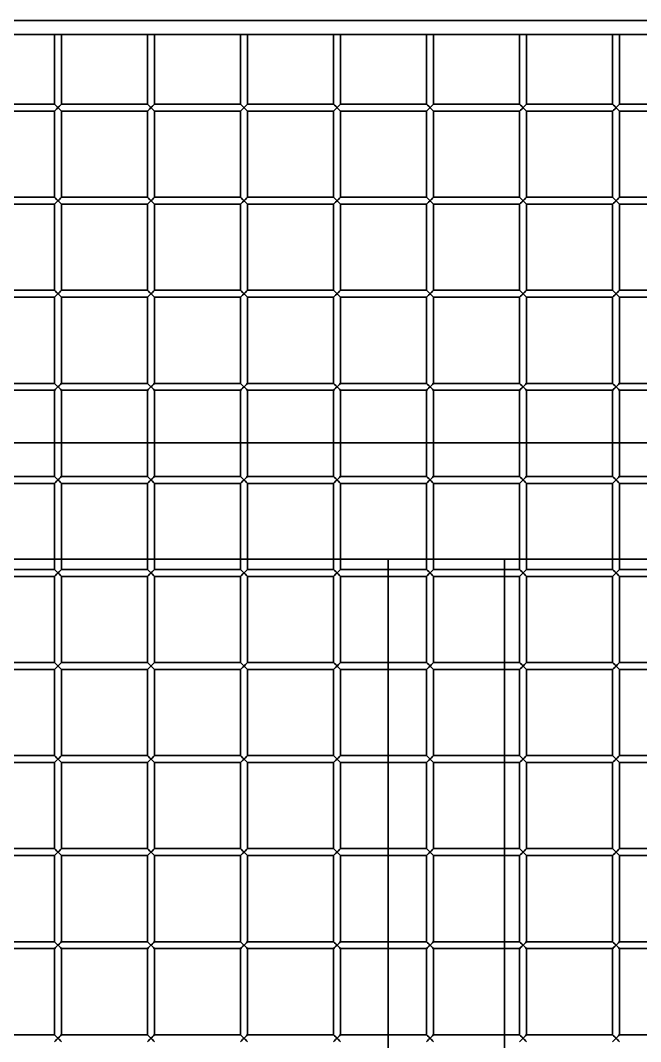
# Model space of a CAD drawing. Header units: millimetres. Extents: x 32496 to 166256, y 3504 to 23939.
# Drawn here: x 72366.8 to 72633.5, y 13026.7 to 13465.7 of the extents above; entities that cross this region are included whole.
import ezdxf

# ---------------------------------------------------------------- set-up
doc = ezdxf.new("R2010")
doc.units = ezdxf.units.MM
doc.layers.get('0').update_dxf_attribs({"lineweight": 35})

# ---------------------------------------------------------------- blocks, each defined once
blk = doc.blocks.new('DRGTJHYTHRTTR')
at = {"color": 7, "linetype": 'Continuous'}
for p, q in [((60371.04, -49682.69), (46149.04, -49682.69)), ((60371.04, -49732.69), (53249.04, -49732.69)), ((54604.04, -50285.69), (54604.04, -49732.69)), ((54654.04, -50285.69), (54654.04, -49732.69))]:
    blk.add_line(p, q, dxfattribs=at)
blk = doc.blocks.new('8-1250')
at = {"linetype": 'Continuous'}
for p, q in [((-300.63, -33505.79), (-926.63, -33505.79)), ((-926.63, -33511.79), (-300.63, -33511.79)), ((-664.63, -33511.79), (-664.63, -33541.79)), ((-661.63, -33511.79), (-661.63, -33541.79)), ((-624.63, -33511.79), (-624.63, -33541.79)), ((-621.63, -33511.79), (-621.63, -33541.79)), ((-584.63, -33511.79), (-584.63, -33541.79)), ((-581.63, -33511.79), (-581.63, -33541.79)), ((-544.63, -33511.79), (-544.63, -33541.79)), ((-541.63, -33511.79), (-541.63, -33541.79)), ((-504.63, -33511.79), (-504.63, -33541.79)), ((-501.63, -33511.79), (-501.63, -33541.79)), ((-464.63, -33511.79), (-464.63, -33541.79)), ((-461.63, -33511.79), (-461.63, -33541.79)), ((-424.63, -33511.79), (-424.63, -33541.79)), ((-421.63, -33511.79), (-421.63, -33541.79)), ((-701.63, -33541.79), (-664.63, -33541.79)), ((-664.63, -33541.79), (-661.63, -33544.79)), ((-664.63, -33544.79), (-661.63, -33541.79)), ((-661.63, -33541.79), (-624.63, -33541.79)), ((-624.63, -33541.79), (-621.63, -33544.79)), ((-624.63, -33544.79), (-621.63, -33541.79)), ((-621.63, -33541.79), (-584.63, -33541.79)), ((-584.63, -33541.79), (-581.63, -33544.79)), ((-584.63, -33544.79), (-581.63, -33541.79)), ((-581.63, -33541.79), (-544.63, -33541.79)), ((-544.63, -33541.79), (-541.63, -33544.79)), ((-544.63, -33544.79), (-541.63, -33541.79)), ((-541.63, -33541.79), (-504.63, -33541.79)), ((-504.63, -33541.79), (-501.63, -33544.79)), ((-504.63, -33544.79), (-501.63, -33541.79)), ((-501.63, -33541.79), (-464.63, -33541.79)), ((-464.63, -33544.79), (-461.63, -33541.79)), ((-464.63, -33541.79), (-461.63, -33544.79)), ((-461.63, -33541.79), (-424.63, -33541.79)), ((-424.63, -33544.79), (-421.63, -33541.79)), ((-424.63, -33541.79), (-421.63, -33544.79)), ((-421.63, -33541.79), (-384.63, -33541.79)), ((-701.63, -33544.79), (-664.63, -33544.79)), ((-664.63, -33544.79), (-664.63, -33581.79)), ((-661.63, -33544.79), (-624.63, -33544.79)), ((-661.63, -33544.79), (-661.63, -33581.79)), ((-624.63, -33544.79), (-624.63, -33581.79)), ((-621.63, -33544.79), (-584.63, -33544.79)), ((-621.63, -33544.79), (-621.63, -33581.79)), ((-584.63, -33544.79), (-584.63, -33581.79)), ((-581.63, -33544.79), (-544.63, -33544.79)), ((-581.63, -33544.79), (-581.63, -33581.79)), ((-544.63, -33544.79), (-544.63, -33581.79)), ((-541.63, -33544.79), (-504.63, -33544.79)), ((-541.63, -33544.79), (-541.63, -33581.79)), ((-504.63, -33544.79), (-504.63, -33581.79)), ((-501.63, -33544.79), (-464.63, -33544.79)), ((-501.63, -33544.79), (-501.63, -33581.79)), ((-464.63, -33544.79), (-464.63, -33581.79)), ((-461.63, -33544.79), (-424.63, -33544.79)), ((-461.63, -33544.79), (-461.63, -33581.79)), ((-424.63, -33544.79), (-424.63, -33581.79)), ((-421.63, -33544.79), (-384.63, -33544.79)), ((-421.63, -33544.79), (-421.63, -33581.79)), ((-701.63, -33581.79), (-664.63, -33581.79)), ((-664.63, -33581.79), (-661.63, -33584.79)), ((-664.63, -33584.79), (-661.63, -33581.79)), ((-661.63, -33581.79), (-624.63, -33581.79)), ((-624.63, -33581.79), (-621.63, -33584.79)), ((-624.63, -33584.79), (-621.63, -33581.79)), ((-621.63, -33581.79), (-584.63, -33581.79)), ((-584.63, -33581.79), (-581.63, -33584.79)), ((-584.63, -33584.79), (-581.63, -33581.79)), ((-581.63, -33581.79), (-544.63, -33581.79)), ((-544.63, -33581.79), (-541.63, -33584.79)), ((-544.63, -33584.79), (-541.63, -33581.79)), ((-541.63, -33581.79), (-504.63, -33581.79)), ((-504.63, -33581.79), (-501.63, -33584.79)), ((-504.63, -33584.79), (-501.63, -33581.79)), ((-501.63, -33581.79), (-464.63, -33581.79)), ((-464.63, -33581.79), (-461.63, -33584.79)), ((-464.63, -33584.79), (-461.63, -33581.79)), ((-461.63, -33581.79), (-424.63, -33581.79)), ((-424.63, -33584.79), (-421.63, -33581.79)), ((-424.63, -33581.79), (-421.63, -33584.79)), ((-421.63, -33581.79), (-384.63, -33581.79)), ((-701.63, -33584.79), (-664.63, -33584.79)), ((-664.63, -33584.79), (-664.63, -33621.79)), ((-661.63, -33584.79), (-624.63, -33584.79)), ((-661.63, -33584.79), (-661.63, -33621.79)), ((-624.63, -33584.79), (-624.63, -33621.79)), ((-621.63, -33584.79), (-584.63, -33584.79)), ((-621.63, -33584.79), (-621.63, -33621.79)), ((-584.63, -33584.79), (-584.63, -33621.79)), ((-581.63, -33584.79), (-544.63, -33584.79)), ((-581.63, -33584.79), (-581.63, -33621.79)), ((-544.63, -33584.79), (-544.63, -33621.79)), ((-541.63, -33584.79), (-504.63, -33584.79)), ((-541.63, -33584.79), (-541.63, -33621.79)), ((-504.63, -33584.79), (-504.63, -33621.79)), ((-501.63, -33584.79), (-464.63, -33584.79)), ((-501.63, -33584.79), (-501.63, -33621.79)), ((-464.63, -33584.79), (-464.63, -33621.79)), ((-461.63, -33584.79), (-424.63, -33584.79)), ((-461.63, -33584.79), (-461.63, -33621.79)), ((-424.63, -33584.79), (-424.63, -33621.79)), ((-421.63, -33584.79), (-384.63, -33584.79)), ((-421.63, -33584.79), (-421.63, -33621.79)), ((-701.63, -33621.79), (-664.63, -33621.79)), ((-664.63, -33621.79), (-661.63, -33624.79)), ((-664.63, -33624.79), (-661.63, -33621.79)), ((-661.63, -33621.79), (-624.63, -33621.79)), ((-624.63, -33621.79), (-621.63, -33624.79)), ((-624.63, -33624.79), (-621.63, -33621.79)), ((-621.63, -33621.79), (-584.63, -33621.79)), ((-584.63, -33621.79), (-581.63, -33624.79)), ((-584.63, -33624.79), (-581.63, -33621.79)), ((-581.63, -33621.79), (-544.63, -33621.79)), ((-544.63, -33621.79), (-541.63, -33624.79)), ((-544.63, -33624.79), (-541.63, -33621.79)), ((-541.63, -33621.79), (-504.63, -33621.79)), ((-504.63, -33621.79), (-501.63, -33624.79)), ((-504.63, -33624.79), (-501.63, -33621.79)), ((-501.63, -33621.79), (-464.63, -33621.79)), ((-464.63, -33621.79), (-461.63, -33624.79)), ((-464.63, -33624.79), (-461.63, -33621.79)), ((-461.63, -33621.79), (-424.63, -33621.79)), ((-424.63, -33621.79), (-421.63, -33624.79)), ((-424.63, -33624.79), (-421.63, -33621.79)), ((-421.63, -33621.79), (-384.63, -33621.79)), ((-701.63, -33624.79), (-664.63, -33624.79)), ((-664.63, -33624.79), (-664.63, -33661.79)), ((-661.63, -33624.79), (-624.63, -33624.79)), ((-661.63, -33624.79), (-661.63, -33661.79)), ((-624.63, -33624.79), (-624.63, -33661.79)), ((-621.63, -33624.79), (-584.63, -33624.79)), ((-621.63, -33624.79), (-621.63, -33661.79)), ((-584.63, -33624.79), (-584.63, -33661.79)), ((-581.63, -33624.79), (-544.63, -33624.79)), ((-581.63, -33624.79), (-581.63, -33661.79)), ((-544.63, -33624.79), (-544.63, -33661.79)), ((-541.63, -33624.79), (-504.63, -33624.79)), ((-541.63, -33624.79), (-541.63, -33661.79)), ((-504.63, -33624.79), (-504.63, -33661.79)), ((-501.63, -33624.79), (-464.63, -33624.79)), ((-501.63, -33624.79), (-501.63, -33661.79)), ((-464.63, -33624.79), (-464.63, -33661.79)), ((-461.63, -33624.79), (-424.63, -33624.79)), ((-461.63, -33624.79), (-461.63, -33661.79)), ((-424.63, -33624.79), (-424.63, -33661.79)), ((-421.63, -33624.79), (-384.63, -33624.79)), ((-421.63, -33624.79), (-421.63, -33661.79)), ((-701.63, -33661.79), (-664.63, -33661.79)), ((-664.63, -33661.79), (-661.63, -33664.79)), ((-664.63, -33664.79), (-661.63, -33661.79)), ((-661.63, -33661.79), (-624.63, -33661.79)), ((-624.63, -33661.79), (-621.63, -33664.79)), ((-624.63, -33664.79), (-621.63, -33661.79)), ((-621.63, -33661.79), (-584.63, -33661.79)), ((-584.63, -33661.79), (-581.63, -33664.79)), ((-584.63, -33664.79), (-581.63, -33661.79)), ((-581.63, -33661.79), (-544.63, -33661.79)), ((-544.63, -33661.79), (-541.63, -33664.79)), ((-544.63, -33664.79), (-541.63, -33661.79)), ((-541.63, -33661.79), (-504.63, -33661.79)), ((-504.63, -33661.79), (-501.63, -33664.79)), ((-504.63, -33664.79), (-501.63, -33661.79)), ((-501.63, -33661.79), (-464.63, -33661.79)), ((-464.63, -33661.79), (-461.63, -33664.79)), ((-464.63, -33664.79), (-461.63, -33661.79)), ((-461.63, -33661.79), (-424.63, -33661.79)), ((-424.63, -33661.79), (-421.63, -33664.79)), ((-424.63, -33664.79), (-421.63, -33661.79)), ((-421.63, -33661.79), (-384.63, -33661.79)), ((-701.63, -33664.79), (-664.63, -33664.79)), ((-664.63, -33664.79), (-664.63, -33701.79)), ((-661.63, -33664.79), (-624.63, -33664.79)), ((-661.63, -33664.79), (-661.63, -33701.79)), ((-624.63, -33664.79), (-624.63, -33701.79)), ((-621.63, -33664.79), (-584.63, -33664.79)), ((-621.63, -33664.79), (-621.63, -33701.79)), ((-584.63, -33664.79), (-584.63, -33701.79)), ((-581.63, -33664.79), (-544.63, -33664.79)), ((-581.63, -33664.79), (-581.63, -33701.79)), ((-544.63, -33664.79), (-544.63, -33701.79)), ((-541.63, -33664.79), (-504.63, -33664.79)), ((-541.63, -33664.79), (-541.63, -33701.79)), ((-504.63, -33664.79), (-504.63, -33701.79)), ((-501.63, -33664.79), (-464.63, -33664.79)), ((-501.63, -33664.79), (-501.63, -33701.79)), ((-464.63, -33664.79), (-464.63, -33701.79)), ((-461.63, -33664.79), (-424.63, -33664.79)), ((-461.63, -33664.79), (-461.63, -33701.79)), ((-424.63, -33664.79), (-424.63, -33701.79)), ((-421.63, -33664.79), (-384.63, -33664.79)), ((-421.63, -33664.79), (-421.63, -33701.79)), ((-701.63, -33701.79), (-664.63, -33701.79)), ((-664.63, -33701.79), (-661.63, -33704.79)), ((-664.63, -33704.79), (-661.63, -33701.79)), ((-661.63, -33701.79), (-624.63, -33701.79)), ((-624.63, -33701.79), (-621.63, -33704.79)), ((-624.63, -33704.79), (-621.63, -33701.79)), ((-621.63, -33701.79), (-584.63, -33701.79)), ((-584.63, -33701.79), (-581.63, -33704.79)), ((-584.63, -33704.79), (-581.63, -33701.79)), ((-581.63, -33701.79), (-544.63, -33701.79)), ((-544.63, -33701.79), (-541.63, -33704.79)), ((-544.63, -33704.79), (-541.63, -33701.79)), ((-541.63, -33701.79), (-504.63, -33701.79)), ((-504.63, -33701.79), (-501.63, -33704.79)), ((-504.63, -33704.79), (-501.63, -33701.79)), ((-501.63, -33701.79), (-464.63, -33701.79)), ((-464.63, -33701.79), (-461.63, -33704.79)), ((-464.63, -33704.79), (-461.63, -33701.79)), ((-461.63, -33701.79), (-424.63, -33701.79)), ((-424.63, -33701.79), (-421.63, -33704.79)), ((-424.63, -33704.79), (-421.63, -33701.79)), ((-421.63, -33701.79), (-384.63, -33701.79)), ((-701.63, -33704.79), (-664.63, -33704.79)), ((-664.63, -33704.79), (-664.63, -33741.79)), ((-661.63, -33704.79), (-624.63, -33704.79)), ((-661.63, -33704.79), (-661.63, -33741.79)), ((-624.63, -33704.79), (-624.63, -33741.79)), ((-621.63, -33704.79), (-584.63, -33704.79)), ((-621.63, -33704.79), (-621.63, -33741.79)), ((-584.63, -33704.79), (-584.63, -33741.79)), ((-581.63, -33704.79), (-544.63, -33704.79)), ((-581.63, -33704.79), (-581.63, -33741.79)), ((-544.63, -33704.79), (-544.63, -33741.79)), ((-541.63, -33704.79), (-504.63, -33704.79)), ((-541.63, -33704.79), (-541.63, -33741.79)), ((-504.63, -33704.79), (-504.63, -33741.79)), ((-501.63, -33704.79), (-464.63, -33704.79)), ((-501.63, -33704.79), (-501.63, -33741.79)), ((-464.63, -33704.79), (-464.63, -33741.79)), ((-461.63, -33704.79), (-424.63, -33704.79)), ((-461.63, -33704.79), (-461.63, -33741.79)), ((-424.63, -33704.79), (-424.63, -33741.79)), ((-421.63, -33704.79), (-384.63, -33704.79)), ((-421.63, -33704.79), (-421.63, -33741.79)), ((-701.63, -33741.79), (-664.63, -33741.79)), ((-701.63, -33744.79), (-664.63, -33744.79)), ((-664.63, -33741.79), (-661.63, -33744.79)), ((-664.63, -33744.79), (-661.63, -33741.79)), ((-664.63, -33744.79), (-664.63, -33781.79)), ((-661.63, -33741.79), (-624.63, -33741.79)), ((-661.63, -33744.79), (-624.63, -33744.79)), ((-661.63, -33744.79), (-661.63, -33781.79)), ((-624.63, -33741.79), (-621.63, -33744.79)), ((-624.63, -33744.79), (-621.63, -33741.79)), ((-624.63, -33744.79), (-624.63, -33781.79)), ((-621.63, -33741.79), (-584.63, -33741.79)), ((-621.63, -33744.79), (-584.63, -33744.79)), ((-621.63, -33744.79), (-621.63, -33781.79)), ((-584.63, -33741.79), (-581.63, -33744.79)), ((-584.63, -33744.79), (-581.63, -33741.79)), ((-584.63, -33744.79), (-584.63, -33781.79)), ((-581.63, -33741.79), (-544.63, -33741.79)), ((-581.63, -33744.79), (-544.63, -33744.79)), ((-581.63, -33744.79), (-581.63, -33781.79)), ((-544.63, -33741.79), (-541.63, -33744.79)), ((-544.63, -33744.79), (-541.63, -33741.79)), ((-544.63, -33744.79), (-544.63, -33781.79)), ((-541.63, -33741.79), (-504.63, -33741.79)), ((-541.63, -33744.79), (-504.63, -33744.79)), ((-541.63, -33744.79), (-541.63, -33781.79)), ((-504.63, -33741.79), (-501.63, -33744.79)), ((-504.63, -33744.79), (-501.63, -33741.79)), ((-504.63, -33744.79), (-504.63, -33781.79)), ((-501.63, -33741.79), (-464.63, -33741.79)), ((-501.63, -33744.79), (-464.63, -33744.79)), ((-501.63, -33744.79), (-501.63, -33781.79)), ((-464.63, -33741.79), (-461.63, -33744.79)), ((-464.63, -33744.79), (-461.63, -33741.79)), ((-464.63, -33744.79), (-464.63, -33781.79)), ((-461.63, -33741.79), (-424.63, -33741.79)), ((-461.63, -33744.79), (-424.63, -33744.79)), ((-461.63, -33744.79), (-461.63, -33781.79)), ((-424.63, -33741.79), (-421.63, -33744.79)), ((-424.63, -33744.79), (-421.63, -33741.79)), ((-424.63, -33744.79), (-424.63, -33781.79)), ((-421.63, -33741.79), (-384.63, -33741.79)), ((-421.63, -33744.79), (-384.63, -33744.79)), ((-421.63, -33744.79), (-421.63, -33781.79)), ((-701.63, -33781.79), (-664.63, -33781.79)), ((-701.63, -33784.79), (-664.63, -33784.79)), ((-664.63, -33781.79), (-661.63, -33784.79)), ((-664.63, -33784.79), (-661.63, -33781.79)), ((-664.63, -33784.79), (-664.63, -33821.79)), ((-661.63, -33781.79), (-624.63, -33781.79)), ((-661.63, -33784.79), (-624.63, -33784.79)), ((-661.63, -33784.79), (-661.63, -33821.79)), ((-624.63, -33781.79), (-621.63, -33784.79)), ((-624.63, -33784.79), (-621.63, -33781.79)), ((-624.63, -33784.79), (-624.63, -33821.79)), ((-621.63, -33781.79), (-584.63, -33781.79)), ((-621.63, -33784.79), (-584.63, -33784.79)), ((-621.63, -33784.79), (-621.63, -33821.79)), ((-584.63, -33781.79), (-581.63, -33784.79)), ((-584.63, -33784.79), (-581.63, -33781.79)), ((-584.63, -33784.79), (-584.63, -33821.79)), ((-581.63, -33781.79), (-544.63, -33781.79)), ((-581.63, -33784.79), (-544.63, -33784.79)), ((-581.63, -33784.79), (-581.63, -33821.79)), ((-544.63, -33781.79), (-541.63, -33784.79)), ((-544.63, -33784.79), (-541.63, -33781.79)), ((-544.63, -33784.79), (-544.63, -33821.79)), ((-541.63, -33781.79), (-504.63, -33781.79)), ((-541.63, -33784.79), (-504.63, -33784.79)), ((-541.63, -33784.79), (-541.63, -33821.79)), ((-504.63, -33781.79), (-501.63, -33784.79)), ((-504.63, -33784.79), (-501.63, -33781.79)), ((-504.63, -33784.79), (-504.63, -33821.79)), ((-501.63, -33781.79), (-464.63, -33781.79)), ((-501.63, -33784.79), (-464.63, -33784.79)), ((-501.63, -33784.79), (-501.63, -33821.79)), ((-464.63, -33781.79), (-461.63, -33784.79)), ((-464.63, -33784.79), (-461.63, -33781.79)), ((-464.63, -33784.79), (-464.63, -33821.79)), ((-461.63, -33781.79), (-424.63, -33781.79)), ((-461.63, -33784.79), (-424.63, -33784.79)), ((-461.63, -33784.79), (-461.63, -33821.79)), ((-424.63, -33781.79), (-421.63, -33784.79)), ((-424.63, -33784.79), (-421.63, -33781.79)), ((-424.63, -33784.79), (-424.63, -33821.79)), ((-421.63, -33781.79), (-384.63, -33781.79)), ((-421.63, -33784.79), (-384.63, -33784.79)), ((-421.63, -33784.79), (-421.63, -33821.79)), ((-701.63, -33821.79), (-664.63, -33821.79)), ((-701.63, -33824.79), (-664.63, -33824.79)), ((-664.63, -33821.79), (-661.63, -33824.79)), ((-664.63, -33824.79), (-661.63, -33821.79)), ((-664.63, -33824.79), (-664.63, -33861.79)), ((-661.63, -33821.79), (-624.63, -33821.79)), ((-661.63, -33824.79), (-624.63, -33824.79)), ((-661.63, -33824.79), (-661.63, -33861.79)), ((-624.63, -33821.79), (-621.63, -33824.79)), ((-624.63, -33824.79), (-621.63, -33821.79)), ((-624.63, -33824.79), (-624.63, -33861.79)), ((-621.63, -33821.79), (-584.63, -33821.79)), ((-621.63, -33824.79), (-584.63, -33824.79)), ((-621.63, -33824.79), (-621.63, -33861.79)), ((-584.63, -33821.79), (-581.63, -33824.79)), ((-584.63, -33824.79), (-581.63, -33821.79)), ((-584.63, -33824.79), (-584.63, -33861.79)), ((-581.63, -33821.79), (-544.63, -33821.79)), ((-581.63, -33824.79), (-544.63, -33824.79)), ((-581.63, -33824.79), (-581.63, -33861.79)), ((-544.63, -33821.79), (-541.63, -33824.79)), ((-544.63, -33824.79), (-541.63, -33821.79)), ((-544.63, -33824.79), (-544.63, -33861.79)), ((-541.63, -33821.79), (-504.63, -33821.79)), ((-541.63, -33824.79), (-504.63, -33824.79)), ((-541.63, -33824.79), (-541.63, -33861.79)), ((-504.63, -33821.79), (-501.63, -33824.79)), ((-504.63, -33824.79), (-501.63, -33821.79)), ((-504.63, -33824.79), (-504.63, -33861.79)), ((-501.63, -33821.79), (-464.63, -33821.79)), ((-501.63, -33824.79), (-464.63, -33824.79)), ((-501.63, -33824.79), (-501.63, -33861.79)), ((-464.63, -33821.79), (-461.63, -33824.79)), ((-464.63, -33824.79), (-461.63, -33821.79)), ((-464.63, -33824.79), (-464.63, -33861.79)), ((-461.63, -33821.79), (-424.63, -33821.79)), ((-461.63, -33824.79), (-424.63, -33824.79)), ((-461.63, -33824.79), (-461.63, -33861.79)), ((-424.63, -33821.79), (-421.63, -33824.79)), ((-424.63, -33824.79), (-421.63, -33821.79)), ((-424.63, -33824.79), (-424.63, -33861.79)), ((-421.63, -33821.79), (-384.63, -33821.79)), ((-421.63, -33824.79), (-384.63, -33824.79)), ((-421.63, -33824.79), (-421.63, -33861.79)), ((-701.63, -33861.79), (-664.63, -33861.79)), ((-664.63, -33861.79), (-661.63, -33864.79)), ((-664.63, -33864.79), (-661.63, -33861.79)), ((-661.63, -33861.79), (-624.63, -33861.79)), ((-624.63, -33861.79), (-621.63, -33864.79)), ((-624.63, -33864.79), (-621.63, -33861.79)), ((-621.63, -33861.79), (-584.63, -33861.79)), ((-584.63, -33861.79), (-581.63, -33864.79)), ((-584.63, -33864.79), (-581.63, -33861.79)), ((-581.63, -33861.79), (-544.63, -33861.79)), ((-544.63, -33861.79), (-541.63, -33864.79)), ((-544.63, -33864.79), (-541.63, -33861.79)), ((-541.63, -33861.79), (-504.63, -33861.79)), ((-504.63, -33861.79), (-501.63, -33864.79)), ((-504.63, -33864.79), (-501.63, -33861.79)), ((-501.63, -33861.79), (-464.63, -33861.79)), ((-464.63, -33861.79), (-461.63, -33864.79)), ((-464.63, -33864.79), (-461.63, -33861.79)), ((-461.63, -33861.79), (-424.63, -33861.79)), ((-424.63, -33861.79), (-421.63, -33864.79)), ((-424.63, -33864.79), (-421.63, -33861.79)), ((-421.63, -33861.79), (-384.63, -33861.79)), ((-701.63, -33864.79), (-664.63, -33864.79)), ((-664.63, -33864.79), (-664.63, -33901.79)), ((-661.63, -33864.79), (-624.63, -33864.79)), ((-661.63, -33864.79), (-661.63, -33901.79)), ((-624.63, -33864.79), (-624.63, -33901.79)), ((-621.63, -33864.79), (-584.63, -33864.79)), ((-621.63, -33864.79), (-621.63, -33901.79)), ((-584.63, -33864.79), (-584.63, -33901.79)), ((-581.63, -33864.79), (-544.63, -33864.79)), ((-581.63, -33864.79), (-581.63, -33901.79)), ((-544.63, -33864.79), (-544.63, -33901.79)), ((-541.63, -33864.79), (-504.63, -33864.79)), ((-541.63, -33864.79), (-541.63, -33901.79)), ((-504.63, -33864.79), (-504.63, -33901.79)), ((-501.63, -33864.79), (-464.63, -33864.79)), ((-501.63, -33864.79), (-501.63, -33901.79)), ((-464.63, -33864.79), (-464.63, -33901.79)), ((-461.63, -33864.79), (-424.63, -33864.79)), ((-461.63, -33864.79), (-461.63, -33901.79)), ((-424.63, -33864.79), (-424.63, -33901.79)), ((-421.63, -33864.79), (-384.63, -33864.79)), ((-421.63, -33864.79), (-421.63, -33901.79)), ((-701.63, -33901.79), (-664.63, -33901.79)), ((-664.63, -33901.79), (-661.63, -33904.79)), ((-664.63, -33904.79), (-661.63, -33901.79)), ((-661.63, -33901.79), (-624.63, -33901.79)), ((-624.63, -33901.79), (-621.63, -33904.79)), ((-624.63, -33904.79), (-621.63, -33901.79)), ((-621.63, -33901.79), (-584.63, -33901.79)), ((-584.63, -33901.79), (-581.63, -33904.79)), ((-584.63, -33904.79), (-581.63, -33901.79)), ((-581.63, -33901.79), (-544.63, -33901.79)), ((-544.63, -33901.79), (-541.63, -33904.79)), ((-544.63, -33904.79), (-541.63, -33901.79)), ((-541.63, -33901.79), (-504.63, -33901.79)), ((-504.63, -33901.79), (-501.63, -33904.79)), ((-504.63, -33904.79), (-501.63, -33901.79)), ((-501.63, -33901.79), (-464.63, -33901.79)), ((-464.63, -33901.79), (-461.63, -33904.79)), ((-464.63, -33904.79), (-461.63, -33901.79)), ((-461.63, -33901.79), (-424.63, -33901.79)), ((-424.63, -33901.79), (-421.63, -33904.79)), ((-424.63, -33904.79), (-421.63, -33901.79)), ((-421.63, -33901.79), (-384.63, -33901.79)), ((-701.63, -33904.79), (-664.63, -33904.79)), ((-664.63, -33904.79), (-664.63, -33941.79)), ((-661.63, -33904.79), (-624.63, -33904.79)), ((-661.63, -33904.79), (-661.63, -33941.79)), ((-624.63, -33904.79), (-624.63, -33941.79)), ((-621.63, -33904.79), (-584.63, -33904.79)), ((-621.63, -33904.79), (-621.63, -33941.79)), ((-584.63, -33904.79), (-584.63, -33941.79)), ((-581.63, -33904.79), (-544.63, -33904.79)), ((-581.63, -33904.79), (-581.63, -33941.79)), ((-544.63, -33904.79), (-544.63, -33941.79)), ((-541.63, -33904.79), (-504.63, -33904.79)), ((-541.63, -33904.79), (-541.63, -33941.79)), ((-504.63, -33904.79), (-504.63, -33941.79)), ((-501.63, -33904.79), (-464.63, -33904.79)), ((-501.63, -33904.79), (-501.63, -33941.79)), ((-464.63, -33904.79), (-464.63, -33941.79)), ((-461.63, -33904.79), (-424.63, -33904.79)), ((-461.63, -33904.79), (-461.63, -33941.79)), ((-424.63, -33904.79), (-424.63, -33941.79)), ((-421.63, -33904.79), (-384.63, -33904.79)), ((-421.63, -33904.79), (-421.63, -33941.79)), ((-701.63, -33941.79), (-664.63, -33941.79)), ((-664.63, -33941.79), (-661.63, -33944.79)), ((-664.63, -33944.79), (-661.63, -33941.79)), ((-661.63, -33941.79), (-624.63, -33941.79)), ((-624.63, -33941.79), (-621.63, -33944.79)), ((-624.63, -33944.79), (-621.63, -33941.79)), ((-621.63, -33941.79), (-584.63, -33941.79)), ((-584.63, -33941.79), (-581.63, -33944.79)), ((-584.63, -33944.79), (-581.63, -33941.79)), ((-581.63, -33941.79), (-544.63, -33941.79)), ((-544.63, -33941.79), (-541.63, -33944.79)), ((-544.63, -33944.79), (-541.63, -33941.79)), ((-541.63, -33941.79), (-504.63, -33941.79)), ((-504.63, -33941.79), (-501.63, -33944.79)), ((-504.63, -33944.79), (-501.63, -33941.79)), ((-501.63, -33941.79), (-464.63, -33941.79)), ((-464.63, -33941.79), (-461.63, -33944.79)), ((-464.63, -33944.79), (-461.63, -33941.79)), ((-461.63, -33941.79), (-424.63, -33941.79)), ((-424.63, -33941.79), (-421.63, -33944.79)), ((-424.63, -33944.79), (-421.63, -33941.79)), ((-421.63, -33941.79), (-384.63, -33941.79))]:
    blk.add_line(p, q, dxfattribs=at)
for points in [[(-664.63, -33541.79), (-664.2, -33542.22), (-663.71, -33542.71), (-662.54, -33543.88)], [(-663.13, -33543.29), (-663.72, -33543.88), (-664.19, -33544.35), (-664.51, -33544.67)], [(-663.13, -33543.29), (-662.54, -33542.7), (-662.07, -33542.23), (-661.74, -33541.9)], [(-661.74, -33544.67), (-662.07, -33544.35), (-662.54, -33543.88)], [(-624.63, -33541.79), (-624.2, -33542.22), (-623.71, -33542.71), (-622.54, -33543.88)], [(-623.13, -33543.29), (-623.72, -33543.88), (-624.19, -33544.35), (-624.51, -33544.67)], [(-623.13, -33543.29), (-622.54, -33542.7), (-622.07, -33542.23), (-621.74, -33541.9)], [(-621.74, -33544.67), (-622.07, -33544.35), (-622.54, -33543.88)], [(-584.63, -33541.79), (-584.2, -33542.22), (-583.71, -33542.71), (-582.54, -33543.88)], [(-583.13, -33543.29), (-583.72, -33543.88), (-584.19, -33544.35), (-584.51, -33544.67)], [(-583.13, -33543.29), (-582.54, -33542.7), (-582.07, -33542.23), (-581.74, -33541.9)], [(-581.74, -33544.67), (-582.07, -33544.35), (-582.54, -33543.88)], [(-544.63, -33541.79), (-544.2, -33542.22), (-543.71, -33542.71), (-542.54, -33543.88)], [(-543.13, -33543.29), (-543.72, -33543.88), (-544.19, -33544.35), (-544.51, -33544.67)], [(-543.13, -33543.29), (-542.54, -33542.7), (-542.07, -33542.23), (-541.74, -33541.9)], [(-541.74, -33544.67), (-542.07, -33544.35), (-542.54, -33543.88)], [(-504.63, -33541.79), (-504.2, -33542.22), (-503.71, -33542.71), (-502.54, -33543.88)], [(-503.13, -33543.29), (-503.72, -33543.88), (-504.19, -33544.35), (-504.51, -33544.67)], [(-503.13, -33543.29), (-502.54, -33542.7), (-502.07, -33542.23), (-501.74, -33541.9)], [(-501.74, -33544.67), (-502.07, -33544.35), (-502.54, -33543.88)], [(-464.63, -33541.79), (-464.2, -33542.22), (-463.71, -33542.71), (-462.54, -33543.88)], [(-463.13, -33543.29), (-463.72, -33543.88), (-464.19, -33544.35), (-464.51, -33544.67)], [(-463.13, -33543.29), (-462.54, -33542.7), (-462.07, -33542.23), (-461.74, -33541.9)], [(-461.74, -33544.67), (-462.07, -33544.35), (-462.54, -33543.88)], [(-424.63, -33541.79), (-424.2, -33542.22), (-423.71, -33542.71), (-422.54, -33543.88)], [(-423.13, -33543.29), (-423.72, -33543.88), (-424.19, -33544.35), (-424.51, -33544.67)], [(-423.13, -33543.29), (-422.54, -33542.7), (-422.07, -33542.23), (-421.74, -33541.9)], [(-421.74, -33544.67), (-422.07, -33544.35), (-422.54, -33543.88)], [(-664.63, -33581.79), (-664.2, -33582.22), (-663.71, -33582.71), (-662.54, -33583.88)], [(-663.13, -33583.29), (-663.72, -33583.88), (-664.19, -33584.35), (-664.51, -33584.67)], [(-663.13, -33583.29), (-662.54, -33582.7), (-662.07, -33582.23), (-661.74, -33581.9)], [(-624.63, -33581.79), (-624.2, -33582.22), (-623.71, -33582.71), (-622.54, -33583.88)], [(-623.13, -33583.29), (-623.72, -33583.88), (-624.19, -33584.35), (-624.51, -33584.67)], [(-623.13, -33583.29), (-622.54, -33582.7), (-622.07, -33582.23), (-621.74, -33581.9)], [(-584.63, -33581.79), (-584.2, -33582.22), (-583.71, -33582.71), (-582.54, -33583.88)], [(-583.13, -33583.29), (-583.72, -33583.88), (-584.19, -33584.35), (-584.51, -33584.67)], [(-583.13, -33583.29), (-582.54, -33582.7), (-582.07, -33582.23), (-581.74, -33581.9)], [(-544.63, -33581.79), (-544.2, -33582.22), (-543.71, -33582.71), (-542.54, -33583.88)], [(-543.13, -33583.29), (-543.72, -33583.88), (-544.19, -33584.35), (-544.51, -33584.67)], [(-543.13, -33583.29), (-542.54, -33582.7), (-542.07, -33582.23), (-541.74, -33581.9)], [(-504.63, -33581.79), (-504.2, -33582.22), (-503.71, -33582.71), (-502.54, -33583.88)], [(-503.13, -33583.29), (-503.72, -33583.88), (-504.19, -33584.35), (-504.51, -33584.67)], [(-503.13, -33583.29), (-502.54, -33582.7), (-502.07, -33582.23), (-501.74, -33581.9)], [(-464.63, -33581.79), (-464.2, -33582.22), (-463.71, -33582.71), (-462.54, -33583.88)], [(-463.13, -33583.29), (-463.72, -33583.88), (-464.19, -33584.35), (-464.51, -33584.67)], [(-463.13, -33583.29), (-462.54, -33582.7), (-462.07, -33582.23), (-461.74, -33581.9)], [(-424.63, -33581.79), (-424.2, -33582.22), (-423.71, -33582.71), (-422.54, -33583.88)], [(-423.13, -33583.29), (-423.72, -33583.88), (-424.19, -33584.35), (-424.51, -33584.67)], [(-423.13, -33583.29), (-422.54, -33582.7), (-422.07, -33582.23), (-421.74, -33581.9)], [(-661.74, -33584.67), (-662.07, -33584.35), (-662.54, -33583.88)], [(-621.74, -33584.67), (-622.07, -33584.35), (-622.54, -33583.88)], [(-581.74, -33584.67), (-582.07, -33584.35), (-582.54, -33583.88)], [(-541.74, -33584.67), (-542.07, -33584.35), (-542.54, -33583.88)], [(-501.74, -33584.67), (-502.07, -33584.35), (-502.54, -33583.88)], [(-461.74, -33584.67), (-462.07, -33584.35), (-462.54, -33583.88)], [(-421.74, -33584.67), (-422.07, -33584.35), (-422.54, -33583.88)], [(-664.63, -33621.79), (-664.2, -33622.22), (-663.71, -33622.71), (-662.54, -33623.88)], [(-663.13, -33623.29), (-662.54, -33622.7), (-662.07, -33622.23), (-661.74, -33621.9)], [(-624.63, -33621.79), (-624.2, -33622.22), (-623.71, -33622.71), (-622.54, -33623.88)], [(-623.13, -33623.29), (-622.54, -33622.7), (-622.07, -33622.23), (-621.74, -33621.9)], [(-584.63, -33621.79), (-584.2, -33622.22), (-583.71, -33622.71), (-582.54, -33623.88)], [(-583.13, -33623.29), (-582.54, -33622.7), (-582.07, -33622.23), (-581.74, -33621.9)], [(-544.63, -33621.79), (-544.2, -33622.22), (-543.71, -33622.71), (-542.54, -33623.88)], [(-543.13, -33623.29), (-542.54, -33622.7), (-542.07, -33622.23), (-541.74, -33621.9)], [(-504.63, -33621.79), (-504.2, -33622.22), (-503.71, -33622.71), (-502.54, -33623.88)], [(-503.13, -33623.29), (-502.54, -33622.7), (-502.07, -33622.23), (-501.74, -33621.9)], [(-464.63, -33621.79), (-464.2, -33622.22), (-463.71, -33622.71), (-462.54, -33623.88)], [(-463.13, -33623.29), (-462.54, -33622.7), (-462.07, -33622.23), (-461.74, -33621.9)], [(-424.63, -33621.79), (-424.2, -33622.22), (-423.71, -33622.71), (-422.54, -33623.88)], [(-423.13, -33623.29), (-422.54, -33622.7), (-422.07, -33622.23), (-421.74, -33621.9)], [(-663.13, -33623.29), (-663.72, -33623.88), (-664.19, -33624.35), (-664.51, -33624.67)], [(-661.74, -33624.67), (-662.07, -33624.35), (-662.54, -33623.88)], [(-623.13, -33623.29), (-623.72, -33623.88), (-624.19, -33624.35), (-624.51, -33624.67)], [(-621.74, -33624.67), (-622.07, -33624.35), (-622.54, -33623.88)], [(-583.13, -33623.29), (-583.72, -33623.88), (-584.19, -33624.35), (-584.51, -33624.67)], [(-581.74, -33624.67), (-582.07, -33624.35), (-582.54, -33623.88)], [(-543.13, -33623.29), (-543.72, -33623.88), (-544.19, -33624.35), (-544.51, -33624.67)], [(-541.74, -33624.67), (-542.07, -33624.35), (-542.54, -33623.88)], [(-503.13, -33623.29), (-503.72, -33623.88), (-504.19, -33624.35), (-504.51, -33624.67)], [(-501.74, -33624.67), (-502.07, -33624.35), (-502.54, -33623.88)], [(-463.13, -33623.29), (-463.72, -33623.88), (-464.19, -33624.35), (-464.51, -33624.67)], [(-461.74, -33624.67), (-462.07, -33624.35), (-462.54, -33623.88)], [(-423.13, -33623.29), (-423.72, -33623.88), (-424.19, -33624.35), (-424.51, -33624.67)], [(-421.74, -33624.67), (-422.07, -33624.35), (-422.54, -33623.88)], [(-664.63, -33661.79), (-664.2, -33662.22), (-663.71, -33662.71), (-662.54, -33663.88)], [(-663.13, -33663.29), (-662.54, -33662.7), (-662.07, -33662.23), (-661.74, -33661.9)], [(-624.63, -33661.79), (-624.2, -33662.22), (-623.71, -33662.71), (-622.54, -33663.88)], [(-623.13, -33663.29), (-622.54, -33662.7), (-622.07, -33662.23), (-621.74, -33661.9)], [(-584.63, -33661.79), (-584.2, -33662.22), (-583.71, -33662.71), (-582.54, -33663.88)], [(-583.13, -33663.29), (-582.54, -33662.7), (-582.07, -33662.23), (-581.74, -33661.9)], [(-544.63, -33661.79), (-544.2, -33662.22), (-543.71, -33662.71), (-542.54, -33663.88)], [(-543.13, -33663.29), (-542.54, -33662.7), (-542.07, -33662.23), (-541.74, -33661.9)], [(-504.63, -33661.79), (-504.2, -33662.22), (-503.71, -33662.71), (-502.54, -33663.88)], [(-503.13, -33663.29), (-502.54, -33662.7), (-502.07, -33662.23), (-501.74, -33661.9)], [(-464.63, -33661.79), (-464.2, -33662.22), (-463.71, -33662.71), (-462.54, -33663.88)], [(-463.13, -33663.29), (-462.54, -33662.7), (-462.07, -33662.23), (-461.74, -33661.9)], [(-424.63, -33661.79), (-424.2, -33662.22), (-423.71, -33662.71), (-422.54, -33663.88)], [(-423.13, -33663.29), (-422.54, -33662.7), (-422.07, -33662.23), (-421.74, -33661.9)], [(-663.13, -33663.29), (-663.72, -33663.88), (-664.19, -33664.35), (-664.51, -33664.67)], [(-661.74, -33664.67), (-662.07, -33664.35), (-662.54, -33663.88)], [(-623.13, -33663.29), (-623.72, -33663.88), (-624.19, -33664.35), (-624.51, -33664.67)], [(-621.74, -33664.67), (-622.07, -33664.35), (-622.54, -33663.88)], [(-583.13, -33663.29), (-583.72, -33663.88), (-584.19, -33664.35), (-584.51, -33664.67)], [(-581.74, -33664.67), (-582.07, -33664.35), (-582.54, -33663.88)], [(-543.13, -33663.29), (-543.72, -33663.88), (-544.19, -33664.35), (-544.51, -33664.67)], [(-541.74, -33664.67), (-542.07, -33664.35), (-542.54, -33663.88)], [(-503.13, -33663.29), (-503.72, -33663.88), (-504.19, -33664.35), (-504.51, -33664.67)], [(-501.74, -33664.67), (-502.07, -33664.35), (-502.54, -33663.88)], [(-463.13, -33663.29), (-463.72, -33663.88), (-464.19, -33664.35), (-464.51, -33664.67)], [(-461.74, -33664.67), (-462.07, -33664.35), (-462.54, -33663.88)], [(-423.13, -33663.29), (-423.72, -33663.88), (-424.19, -33664.35), (-424.51, -33664.67)], [(-421.74, -33664.67), (-422.07, -33664.35), (-422.54, -33663.88)], [(-664.63, -33701.79), (-664.2, -33702.22), (-663.71, -33702.71), (-662.54, -33703.88)], [(-663.13, -33703.29), (-662.54, -33702.7), (-662.07, -33702.23), (-661.74, -33701.9)], [(-624.63, -33701.79), (-624.2, -33702.22), (-623.71, -33702.71), (-622.54, -33703.88)], [(-623.13, -33703.29), (-622.54, -33702.7), (-622.07, -33702.23), (-621.74, -33701.9)], [(-584.63, -33701.79), (-584.2, -33702.22), (-583.71, -33702.71), (-582.54, -33703.88)], [(-583.13, -33703.29), (-582.54, -33702.7), (-582.07, -33702.23), (-581.74, -33701.9)], [(-544.63, -33701.79), (-544.2, -33702.22), (-543.71, -33702.71), (-542.54, -33703.88)], [(-543.13, -33703.29), (-542.54, -33702.7), (-542.07, -33702.23), (-541.74, -33701.9)], [(-504.63, -33701.79), (-504.2, -33702.22), (-503.71, -33702.71), (-502.54, -33703.88)], [(-503.13, -33703.29), (-502.54, -33702.7), (-502.07, -33702.23), (-501.74, -33701.9)], [(-464.63, -33701.79), (-464.2, -33702.22), (-463.71, -33702.71), (-462.54, -33703.88)], [(-463.13, -33703.29), (-462.54, -33702.7), (-462.07, -33702.23), (-461.74, -33701.9)], [(-424.63, -33701.79), (-424.2, -33702.22), (-423.71, -33702.71), (-422.54, -33703.88)], [(-423.13, -33703.29), (-422.54, -33702.7), (-422.07, -33702.23), (-421.74, -33701.9)], [(-663.13, -33703.29), (-663.72, -33703.88), (-664.19, -33704.35), (-664.51, -33704.67)], [(-661.74, -33704.67), (-662.07, -33704.35), (-662.54, -33703.88)], [(-623.13, -33703.29), (-623.72, -33703.88), (-624.19, -33704.35), (-624.51, -33704.67)], [(-621.74, -33704.67), (-622.07, -33704.35), (-622.54, -33703.88)], [(-583.13, -33703.29), (-583.72, -33703.88), (-584.19, -33704.35), (-584.51, -33704.67)], [(-581.74, -33704.67), (-582.07, -33704.35), (-582.54, -33703.88)], [(-543.13, -33703.29), (-543.72, -33703.88), (-544.19, -33704.35), (-544.51, -33704.67)], [(-541.74, -33704.67), (-542.07, -33704.35), (-542.54, -33703.88)], [(-503.13, -33703.29), (-503.72, -33703.88), (-504.19, -33704.35), (-504.51, -33704.67)], [(-501.74, -33704.67), (-502.07, -33704.35), (-502.54, -33703.88)], [(-463.13, -33703.29), (-463.72, -33703.88), (-464.19, -33704.35), (-464.51, -33704.67)], [(-461.74, -33704.67), (-462.07, -33704.35), (-462.54, -33703.88)], [(-423.13, -33703.29), (-423.72, -33703.88), (-424.19, -33704.35), (-424.51, -33704.67)], [(-421.74, -33704.67), (-422.07, -33704.35), (-422.54, -33703.88)], [(-664.63, -33741.79), (-664.2, -33742.22), (-663.71, -33742.71), (-662.54, -33743.88)], [(-663.13, -33743.29), (-663.72, -33743.88), (-664.19, -33744.35), (-664.51, -33744.67)], [(-663.13, -33743.29), (-662.54, -33742.7), (-662.07, -33742.23), (-661.74, -33741.9)], [(-661.74, -33744.67), (-662.07, -33744.35), (-662.54, -33743.88)], [(-624.63, -33741.79), (-624.2, -33742.22), (-623.71, -33742.71), (-622.54, -33743.88)], [(-623.13, -33743.29), (-623.72, -33743.88), (-624.19, -33744.35), (-624.51, -33744.67)], [(-623.13, -33743.29), (-622.54, -33742.7), (-622.07, -33742.23), (-621.74, -33741.9)], [(-621.74, -33744.67), (-622.07, -33744.35), (-622.54, -33743.88)], [(-584.63, -33741.79), (-584.2, -33742.22), (-583.71, -33742.71), (-582.54, -33743.88)], [(-583.13, -33743.29), (-583.72, -33743.88), (-584.19, -33744.35), (-584.51, -33744.67)], [(-583.13, -33743.29), (-582.54, -33742.7), (-582.07, -33742.23), (-581.74, -33741.9)], [(-581.74, -33744.67), (-582.07, -33744.35), (-582.54, -33743.88)], [(-544.63, -33741.79), (-544.2, -33742.22), (-543.71, -33742.71), (-542.54, -33743.88)], [(-543.13, -33743.29), (-543.72, -33743.88), (-544.19, -33744.35), (-544.51, -33744.67)], [(-543.13, -33743.29), (-542.54, -33742.7), (-542.07, -33742.23), (-541.74, -33741.9)], [(-541.74, -33744.67), (-542.07, -33744.35), (-542.54, -33743.88)], [(-504.63, -33741.79), (-504.2, -33742.22), (-503.71, -33742.71), (-502.54, -33743.88)], [(-503.13, -33743.29), (-503.72, -33743.88), (-504.19, -33744.35), (-504.51, -33744.67)], [(-503.13, -33743.29), (-502.54, -33742.7), (-502.07, -33742.23), (-501.74, -33741.9)], [(-501.74, -33744.67), (-502.07, -33744.35), (-502.54, -33743.88)], [(-464.63, -33741.79), (-464.2, -33742.22), (-463.71, -33742.71), (-462.54, -33743.88)], [(-463.13, -33743.29), (-463.72, -33743.88), (-464.19, -33744.35), (-464.51, -33744.67)], [(-463.13, -33743.29), (-462.54, -33742.7), (-462.07, -33742.23), (-461.74, -33741.9)], [(-461.74, -33744.67), (-462.07, -33744.35), (-462.54, -33743.88)], [(-424.63, -33741.79), (-424.2, -33742.22), (-423.71, -33742.71), (-422.54, -33743.88)], [(-423.13, -33743.29), (-423.72, -33743.88), (-424.19, -33744.35), (-424.51, -33744.67)], [(-423.13, -33743.29), (-422.54, -33742.7), (-422.07, -33742.23), (-421.74, -33741.9)], [(-421.74, -33744.67), (-422.07, -33744.35), (-422.54, -33743.88)], [(-664.63, -33781.79), (-664.2, -33782.22), (-663.71, -33782.71), (-662.54, -33783.88)], [(-663.13, -33783.29), (-663.72, -33783.88), (-664.19, -33784.35), (-664.51, -33784.67)], [(-663.13, -33783.29), (-662.54, -33782.7), (-662.07, -33782.23), (-661.74, -33781.9)], [(-661.74, -33784.67), (-662.07, -33784.35), (-662.54, -33783.88)], [(-624.63, -33781.79), (-624.2, -33782.22), (-623.71, -33782.71), (-622.54, -33783.88)], [(-623.13, -33783.29), (-623.72, -33783.88), (-624.19, -33784.35), (-624.51, -33784.67)], [(-623.13, -33783.29), (-622.54, -33782.7), (-622.07, -33782.23), (-621.74, -33781.9)], [(-621.74, -33784.67), (-622.07, -33784.35), (-622.54, -33783.88)], [(-584.63, -33781.79), (-584.2, -33782.22), (-583.71, -33782.71), (-582.54, -33783.88)], [(-583.13, -33783.29), (-583.72, -33783.88), (-584.19, -33784.35), (-584.51, -33784.67)], [(-583.13, -33783.29), (-582.54, -33782.7), (-582.07, -33782.23), (-581.74, -33781.9)], [(-581.74, -33784.67), (-582.07, -33784.35), (-582.54, -33783.88)], [(-544.63, -33781.79), (-544.2, -33782.22), (-543.71, -33782.71), (-542.54, -33783.88)], [(-543.13, -33783.29), (-543.72, -33783.88), (-544.19, -33784.35), (-544.51, -33784.67)], [(-543.13, -33783.29), (-542.54, -33782.7), (-542.07, -33782.23), (-541.74, -33781.9)], [(-541.74, -33784.67), (-542.07, -33784.35), (-542.54, -33783.88)], [(-504.63, -33781.79), (-504.2, -33782.22), (-503.71, -33782.71), (-502.54, -33783.88)], [(-503.13, -33783.29), (-503.72, -33783.88), (-504.19, -33784.35), (-504.51, -33784.67)], [(-503.13, -33783.29), (-502.54, -33782.7), (-502.07, -33782.23), (-501.74, -33781.9)], [(-501.74, -33784.67), (-502.07, -33784.35), (-502.54, -33783.88)], [(-464.63, -33781.79), (-464.2, -33782.22), (-463.71, -33782.71), (-462.54, -33783.88)], [(-463.13, -33783.29), (-463.72, -33783.88), (-464.19, -33784.35), (-464.51, -33784.67)], [(-463.13, -33783.29), (-462.54, -33782.7), (-462.07, -33782.23), (-461.74, -33781.9)], [(-461.74, -33784.67), (-462.07, -33784.35), (-462.54, -33783.88)], [(-424.63, -33781.79), (-424.2, -33782.22), (-423.71, -33782.71), (-422.54, -33783.88)], [(-423.13, -33783.29), (-423.72, -33783.88), (-424.19, -33784.35), (-424.51, -33784.67)], [(-423.13, -33783.29), (-422.54, -33782.7), (-422.07, -33782.23), (-421.74, -33781.9)], [(-421.74, -33784.67), (-422.07, -33784.35), (-422.54, -33783.88)], [(-664.63, -33821.79), (-664.2, -33822.22), (-663.71, -33822.71), (-662.54, -33823.88)], [(-663.13, -33823.29), (-663.72, -33823.88), (-664.19, -33824.35), (-664.51, -33824.67)], [(-663.13, -33823.29), (-662.54, -33822.7), (-662.07, -33822.23), (-661.74, -33821.9)], [(-661.74, -33824.67), (-662.07, -33824.35), (-662.54, -33823.88)], [(-624.63, -33821.79), (-624.2, -33822.22), (-623.71, -33822.71), (-622.54, -33823.88)], [(-623.13, -33823.29), (-623.72, -33823.88), (-624.19, -33824.35), (-624.51, -33824.67)], [(-623.13, -33823.29), (-622.54, -33822.7), (-622.07, -33822.23), (-621.74, -33821.9)], [(-621.74, -33824.67), (-622.07, -33824.35), (-622.54, -33823.88)], [(-584.63, -33821.79), (-584.2, -33822.22), (-583.71, -33822.71), (-582.54, -33823.88)], [(-583.13, -33823.29), (-583.72, -33823.88), (-584.19, -33824.35), (-584.51, -33824.67)], [(-583.13, -33823.29), (-582.54, -33822.7), (-582.07, -33822.23), (-581.74, -33821.9)], [(-581.74, -33824.67), (-582.07, -33824.35), (-582.54, -33823.88)], [(-544.63, -33821.79), (-544.2, -33822.22), (-543.71, -33822.71), (-542.54, -33823.88)], [(-543.13, -33823.29), (-543.72, -33823.88), (-544.19, -33824.35), (-544.51, -33824.67)], [(-543.13, -33823.29), (-542.54, -33822.7), (-542.07, -33822.23), (-541.74, -33821.9)], [(-541.74, -33824.67), (-542.07, -33824.35), (-542.54, -33823.88)], [(-504.63, -33821.79), (-504.2, -33822.22), (-503.71, -33822.71), (-502.54, -33823.88)], [(-503.13, -33823.29), (-503.72, -33823.88), (-504.19, -33824.35), (-504.51, -33824.67)], [(-503.13, -33823.29), (-502.54, -33822.7), (-502.07, -33822.23), (-501.74, -33821.9)], [(-501.74, -33824.67), (-502.07, -33824.35), (-502.54, -33823.88)], [(-464.63, -33821.79), (-464.2, -33822.22), (-463.71, -33822.71), (-462.54, -33823.88)], [(-463.13, -33823.29), (-463.72, -33823.88), (-464.19, -33824.35), (-464.51, -33824.67)], [(-463.13, -33823.29), (-462.54, -33822.7), (-462.07, -33822.23), (-461.74, -33821.9)], [(-461.74, -33824.67), (-462.07, -33824.35), (-462.54, -33823.88)], [(-424.63, -33821.79), (-424.2, -33822.22), (-423.71, -33822.71), (-422.54, -33823.88)], [(-423.13, -33823.29), (-423.72, -33823.88), (-424.19, -33824.35), (-424.51, -33824.67)], [(-423.13, -33823.29), (-422.54, -33822.7), (-422.07, -33822.23), (-421.74, -33821.9)], [(-421.74, -33824.67), (-422.07, -33824.35), (-422.54, -33823.88)], [(-664.63, -33861.79), (-664.2, -33862.22), (-663.71, -33862.71), (-662.54, -33863.88)], [(-663.13, -33863.29), (-663.72, -33863.88), (-664.19, -33864.35), (-664.51, -33864.67)], [(-663.13, -33863.29), (-662.54, -33862.7), (-662.07, -33862.23), (-661.74, -33861.9)], [(-661.74, -33864.67), (-662.07, -33864.35), (-662.54, -33863.88)], [(-624.63, -33861.79), (-624.2, -33862.22), (-623.71, -33862.71), (-622.54, -33863.88)], [(-623.13, -33863.29), (-623.72, -33863.88), (-624.19, -33864.35), (-624.51, -33864.67)], [(-623.13, -33863.29), (-622.54, -33862.7), (-622.07, -33862.23), (-621.74, -33861.9)], [(-621.74, -33864.67), (-622.07, -33864.35), (-622.54, -33863.88)], [(-584.63, -33861.79), (-584.2, -33862.22), (-583.71, -33862.71), (-582.54, -33863.88)], [(-583.13, -33863.29), (-583.72, -33863.88), (-584.19, -33864.35), (-584.51, -33864.67)], [(-583.13, -33863.29), (-582.54, -33862.7), (-582.07, -33862.23), (-581.74, -33861.9)], [(-581.74, -33864.67), (-582.07, -33864.35), (-582.54, -33863.88)], [(-544.63, -33861.79), (-544.2, -33862.22), (-543.71, -33862.71), (-542.54, -33863.88)], [(-543.13, -33863.29), (-543.72, -33863.88), (-544.19, -33864.35), (-544.51, -33864.67)], [(-543.13, -33863.29), (-542.54, -33862.7), (-542.07, -33862.23), (-541.74, -33861.9)], [(-541.74, -33864.67), (-542.07, -33864.35), (-542.54, -33863.88)], [(-504.63, -33861.79), (-504.2, -33862.22), (-503.71, -33862.71), (-502.54, -33863.88)], [(-503.13, -33863.29), (-503.72, -33863.88), (-504.19, -33864.35), (-504.51, -33864.67)], [(-503.13, -33863.29), (-502.54, -33862.7), (-502.07, -33862.23), (-501.74, -33861.9)], [(-501.74, -33864.67), (-502.07, -33864.35), (-502.54, -33863.88)], [(-464.63, -33861.79), (-464.2, -33862.22), (-463.71, -33862.71), (-462.54, -33863.88)], [(-463.13, -33863.29), (-463.72, -33863.88), (-464.19, -33864.35), (-464.51, -33864.67)], [(-463.13, -33863.29), (-462.54, -33862.7), (-462.07, -33862.23), (-461.74, -33861.9)], [(-461.74, -33864.67), (-462.07, -33864.35), (-462.54, -33863.88)], [(-424.63, -33861.79), (-424.2, -33862.22), (-423.71, -33862.71), (-422.54, -33863.88)], [(-423.13, -33863.29), (-423.72, -33863.88), (-424.19, -33864.35), (-424.51, -33864.67)], [(-423.13, -33863.29), (-422.54, -33862.7), (-422.07, -33862.23), (-421.74, -33861.9)], [(-421.74, -33864.67), (-422.07, -33864.35), (-422.54, -33863.88)], [(-664.63, -33901.79), (-664.2, -33902.22), (-663.71, -33902.71), (-662.54, -33903.88)], [(-663.13, -33903.29), (-663.72, -33903.88), (-664.19, -33904.35), (-664.51, -33904.67)], [(-663.13, -33903.29), (-662.54, -33902.7), (-662.07, -33902.23), (-661.74, -33901.9)], [(-661.74, -33904.67), (-662.07, -33904.35), (-662.54, -33903.88)], [(-624.63, -33901.79), (-624.2, -33902.22), (-623.71, -33902.71), (-622.54, -33903.88)], [(-623.13, -33903.29), (-623.72, -33903.88), (-624.19, -33904.35), (-624.51, -33904.67)], [(-623.13, -33903.29), (-622.54, -33902.7), (-622.07, -33902.23), (-621.74, -33901.9)], [(-621.74, -33904.67), (-622.07, -33904.35), (-622.54, -33903.88)], [(-584.63, -33901.79), (-584.2, -33902.22), (-583.71, -33902.71), (-582.54, -33903.88)], [(-583.13, -33903.29), (-583.72, -33903.88), (-584.19, -33904.35), (-584.51, -33904.67)], [(-583.13, -33903.29), (-582.54, -33902.7), (-582.07, -33902.23), (-581.74, -33901.9)], [(-581.74, -33904.67), (-582.07, -33904.35), (-582.54, -33903.88)], [(-544.63, -33901.79), (-544.2, -33902.22), (-543.71, -33902.71), (-542.54, -33903.88)], [(-543.13, -33903.29), (-543.72, -33903.88), (-544.19, -33904.35), (-544.51, -33904.67)], [(-543.13, -33903.29), (-542.54, -33902.7), (-542.07, -33902.23), (-541.74, -33901.9)], [(-541.74, -33904.67), (-542.07, -33904.35), (-542.54, -33903.88)], [(-504.63, -33901.79), (-504.2, -33902.22), (-503.71, -33902.71), (-502.54, -33903.88)], [(-503.13, -33903.29), (-503.72, -33903.88), (-504.19, -33904.35), (-504.51, -33904.67)], [(-503.13, -33903.29), (-502.54, -33902.7), (-502.07, -33902.23), (-501.74, -33901.9)], [(-501.74, -33904.67), (-502.07, -33904.35), (-502.54, -33903.88)], [(-464.63, -33901.79), (-464.2, -33902.22), (-463.71, -33902.71), (-462.54, -33903.88)], [(-463.13, -33903.29), (-463.72, -33903.88), (-464.19, -33904.35), (-464.51, -33904.67)], [(-463.13, -33903.29), (-462.54, -33902.7), (-462.07, -33902.23), (-461.74, -33901.9)], [(-461.74, -33904.67), (-462.07, -33904.35), (-462.54, -33903.88)], [(-424.63, -33901.79), (-424.2, -33902.22), (-423.71, -33902.71), (-422.54, -33903.88)], [(-423.13, -33903.29), (-423.72, -33903.88), (-424.19, -33904.35), (-424.51, -33904.67)], [(-423.13, -33903.29), (-422.54, -33902.7), (-422.07, -33902.23), (-421.74, -33901.9)], [(-421.74, -33904.67), (-422.07, -33904.35), (-422.54, -33903.88)], [(-664.63, -33941.79), (-664.2, -33942.22), (-663.71, -33942.71), (-662.54, -33943.88)], [(-663.13, -33943.29), (-663.72, -33943.88), (-664.19, -33944.35), (-664.51, -33944.67)], [(-663.13, -33943.29), (-662.54, -33942.7), (-662.07, -33942.23), (-661.74, -33941.9)], [(-624.63, -33941.79), (-624.2, -33942.22), (-623.71, -33942.71), (-622.54, -33943.88)], [(-623.13, -33943.29), (-623.72, -33943.88), (-624.19, -33944.35), (-624.51, -33944.67)], [(-623.13, -33943.29), (-622.54, -33942.7), (-622.07, -33942.23), (-621.74, -33941.9)], [(-584.63, -33941.79), (-584.2, -33942.22), (-583.71, -33942.71), (-582.54, -33943.88)], [(-583.13, -33943.29), (-583.72, -33943.88), (-584.19, -33944.35), (-584.51, -33944.67)], [(-583.13, -33943.29), (-582.54, -33942.7), (-582.07, -33942.23), (-581.74, -33941.9)], [(-544.63, -33941.79), (-544.2, -33942.22), (-543.71, -33942.71), (-542.54, -33943.88)], [(-543.13, -33943.29), (-543.72, -33943.88), (-544.19, -33944.35), (-544.51, -33944.67)], [(-543.13, -33943.29), (-542.54, -33942.7), (-542.07, -33942.23), (-541.74, -33941.9)], [(-504.63, -33941.79), (-504.2, -33942.22), (-503.71, -33942.71), (-502.54, -33943.88)], [(-503.13, -33943.29), (-503.72, -33943.88), (-504.19, -33944.35), (-504.51, -33944.67)], [(-503.13, -33943.29), (-502.54, -33942.7), (-502.07, -33942.23), (-501.74, -33941.9)], [(-464.63, -33941.79), (-464.2, -33942.22), (-463.71, -33942.71), (-462.54, -33943.88)], [(-463.13, -33943.29), (-463.72, -33943.88), (-464.19, -33944.35), (-464.51, -33944.67)], [(-463.13, -33943.29), (-462.54, -33942.7), (-462.07, -33942.23), (-461.74, -33941.9)], [(-424.63, -33941.79), (-424.2, -33942.22), (-423.71, -33942.71), (-422.54, -33943.88)], [(-423.13, -33943.29), (-423.72, -33943.88), (-424.19, -33944.35), (-424.51, -33944.67)], [(-423.13, -33943.29), (-422.54, -33942.7), (-422.07, -33942.23), (-421.74, -33941.9)], [(-661.74, -33944.67), (-662.07, -33944.35), (-662.54, -33943.88)], [(-621.74, -33944.67), (-622.07, -33944.35), (-622.54, -33943.88)], [(-581.74, -33944.67), (-582.07, -33944.35), (-582.54, -33943.88)], [(-541.74, -33944.67), (-542.07, -33944.35), (-542.54, -33943.88)], [(-501.74, -33944.67), (-502.07, -33944.35), (-502.54, -33943.88)], [(-461.74, -33944.67), (-462.07, -33944.35), (-462.54, -33943.88)], [(-421.74, -33944.67), (-422.07, -33944.35), (-422.54, -33943.88)]]:
    blk.add_lwpolyline(points, dxfattribs=at)

msp = doc.modelspace()

# ---------------------------------------------------------------- block references
at = {"color": 6}
msp.add_blockref('8-1250', (73046.131, 46971.457), dxfattribs=at)
msp.add_blockref('DRGTJHYTHRTTR', (17920.951, 62966.819))

doc.saveas('drawing.dxf')
